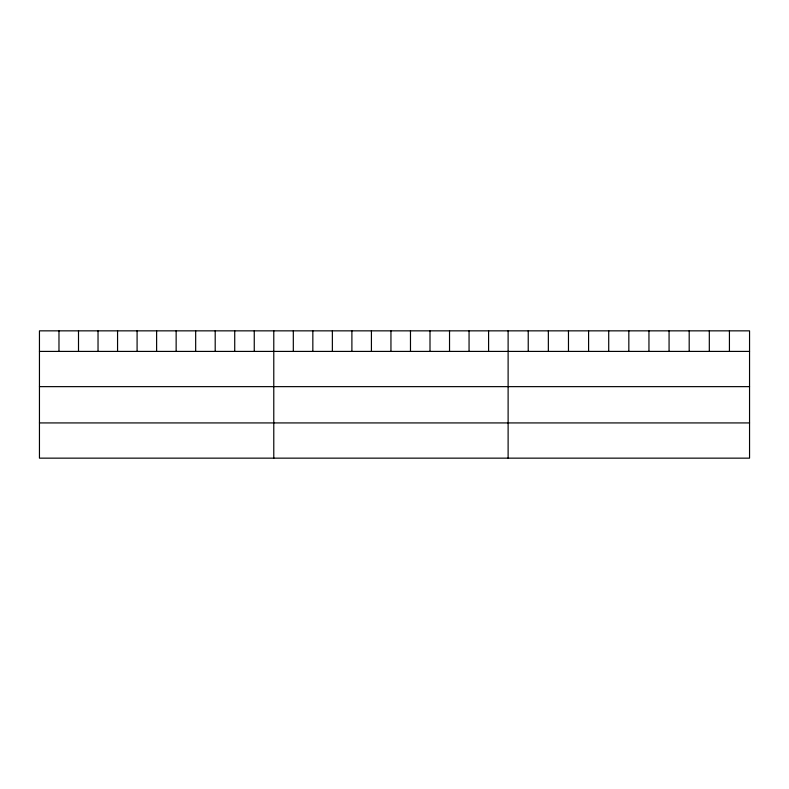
<?xml version="1.0" encoding="UTF-8"?>
<svg xmlns="http://www.w3.org/2000/svg" width="789" height="789" viewBox="0 0 789 789"><rect width="100%" height="100%" fill="white"/><g stroke="black" fill="none" stroke-linecap="round" stroke-linejoin="round"><path stroke-width="1.18" d="M749.55 351.411L749.55 458.153L39.45 458.153L39.45 330.847L749.55 330.847L749.55 351.411L39.45 351.411M39.45 386.64L749.55 386.64M39.45 422.924L749.55 422.924M729.43 330.847L729.43 351.411M709.311 330.847L709.311 351.411M689.191 330.847L689.191 351.411M669.072 330.847L669.072 351.411M648.952 330.847L648.952 351.411M628.833 330.847L628.833 351.411M608.714 330.847L608.714 351.411M588.594 330.847L588.594 351.411M568.474 330.847L568.474 351.411M548.355 330.847L548.355 351.411M528.236 330.847L528.236 351.411M508.116 330.847L508.116 458.153M488.588 330.847L488.588 351.411M469.06 330.847L469.06 351.411M449.533 330.847L449.533 351.411M430.005 330.847L430.005 351.411M410.477 330.847L410.477 351.411M390.949 330.847L390.949 351.411M371.422 330.847L371.422 351.411M351.894 330.847L351.894 351.411M332.366 330.847L332.366 351.411M312.838 330.847L312.838 351.411M293.311 330.847L293.311 351.411M273.783 330.847L273.783 458.153M254.255 330.847L254.255 351.411M234.727 330.847L234.727 351.411M215.2 330.847L215.2 351.411M195.672 330.847L195.672 351.411M176.144 330.847L176.144 351.411M156.617 330.847L156.617 351.411M137.089 330.847L137.089 351.411M117.561 330.847L117.561 351.411M98.033 330.847L98.033 351.411M78.505 330.847L78.505 351.411M58.978 330.847L58.978 351.411"/></g></svg>
